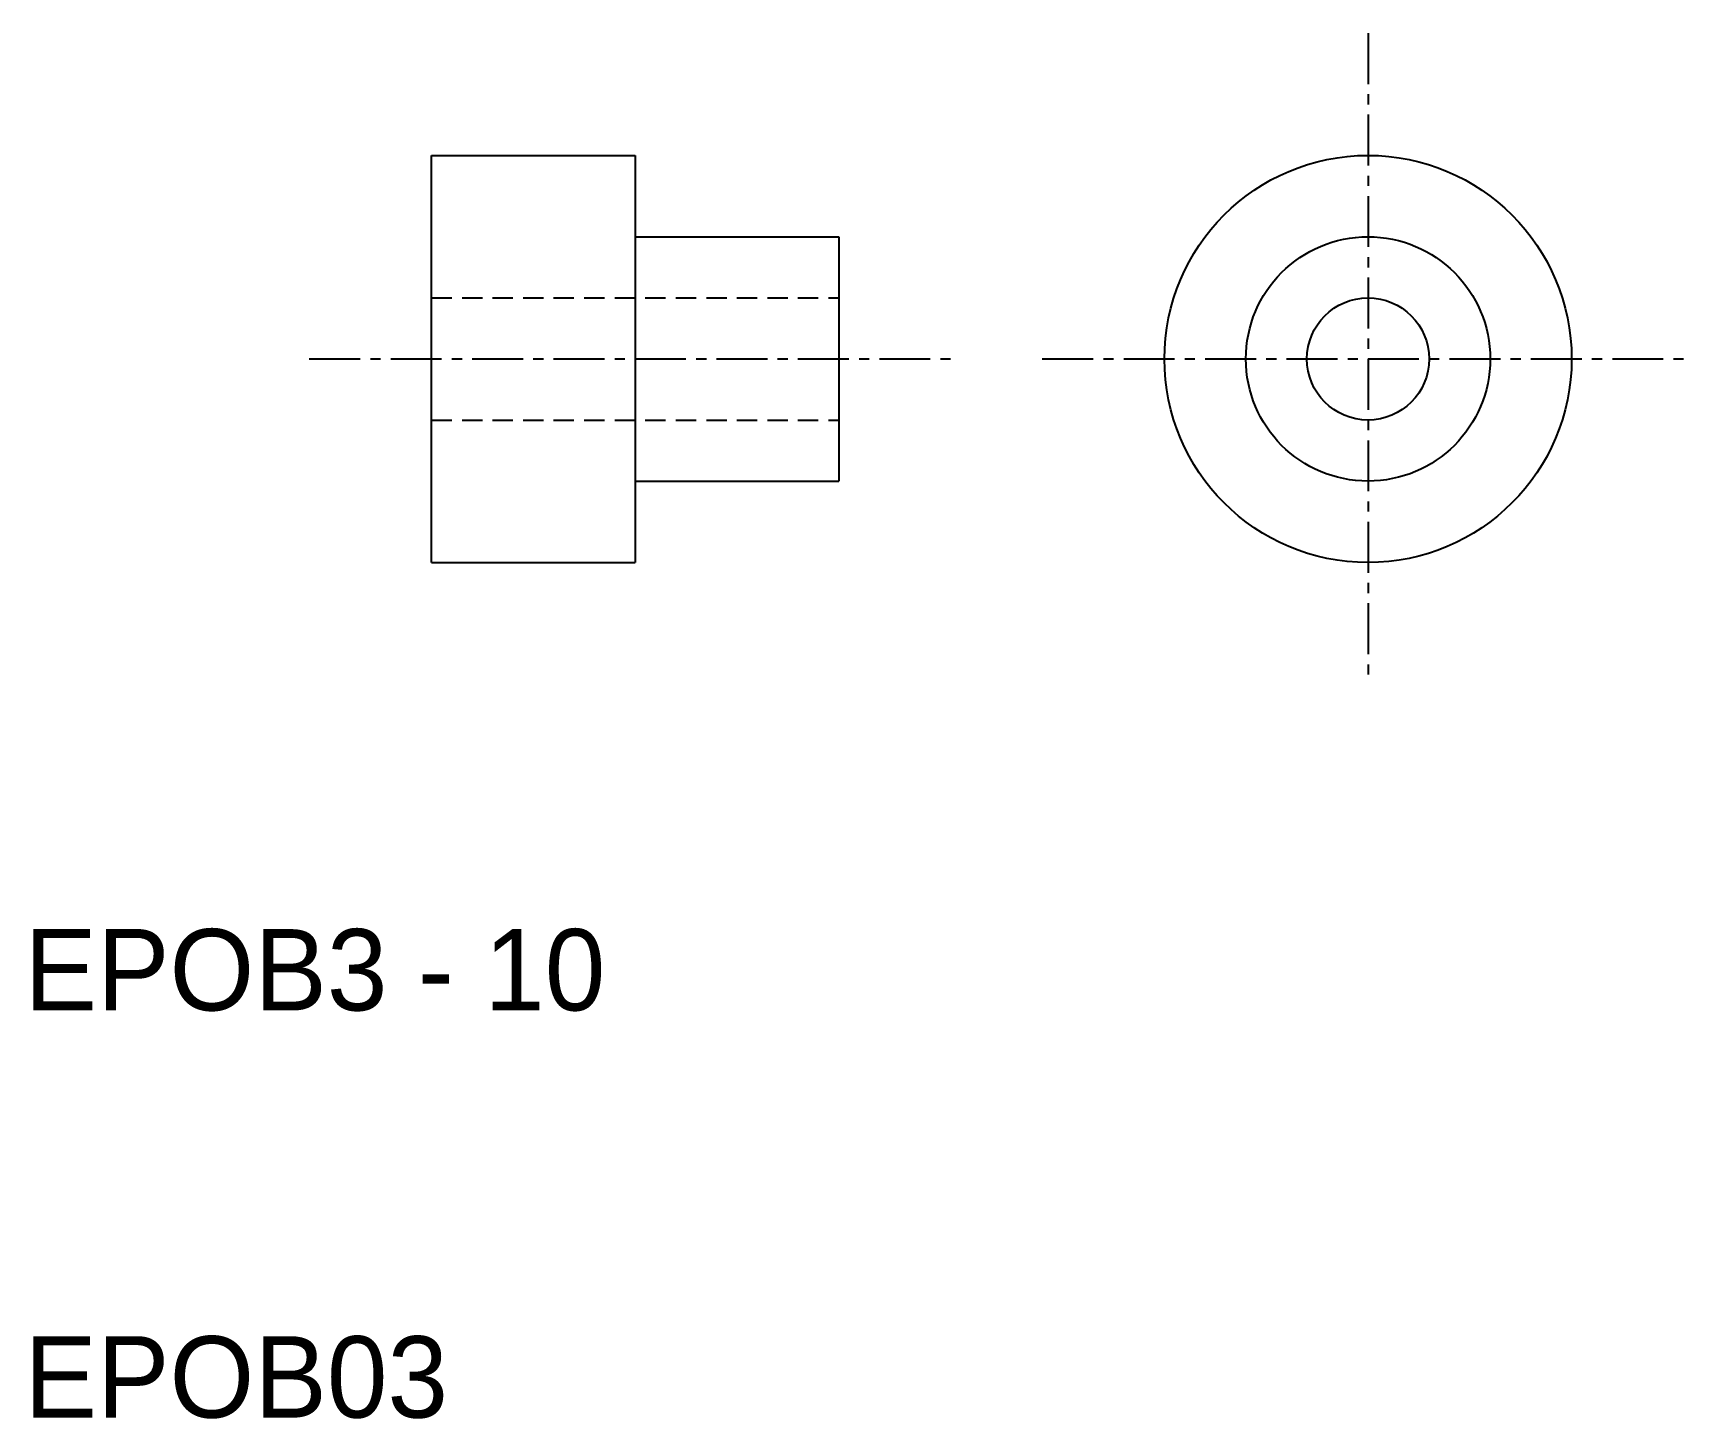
# Model space of a CAD drawing. Extents: x 10.2 to 51, y 10 to 44.
import ezdxf

# ---------------------------------------------------------------- set-up
doc = ezdxf.new("R2010")
doc.units = 0
doc.linetypes.add('CENTER', pattern=[2, 1.25, -0.25, 0.25, -0.25])
doc.linetypes.add('DASHED', pattern=[0.75, 0.5, -0.25])
doc.layers.get('0').update_dxf_attribs({"linetype": 'CONTINUOUS'})
doc.layers.add('CENTER', color=1, linetype='CENTER')

msp = doc.modelspace()

# ---------------------------------------------------------------- linework, layer by layer
at = {"color": 7, "linetype": 'CONTINUOUS'}
for p, q in [((20, 41), (25, 41)), ((20, 31), (20, 41)), ((25, 41), (25, 39)), ((25, 39), (30, 39)), ((25, 39), (25, 31)), ((30, 39), (30, 33)), ((25, 33), (30, 33)), ((20, 31), (25, 31))]:
    msp.add_line(p, q, dxfattribs=at)
at = {"color": 3, "linetype": 'DASHED'}
for p, q in [((20, 37.5), (30, 37.5)), ((20, 34.5), (30, 34.5))]:
    msp.add_line(p, q, dxfattribs=at)
at = {"color": 7, "linetype": 'CONTINUOUS'}
for radius in [5, 3, 1.5]:
    msp.add_circle((43, 36), radius, dxfattribs=at)
at = {"layer": 'CENTER', "color": 1, "linetype": 'CENTER'}
for p, q in [((43, 44), (43, 28)), ((17, 36), (33, 36)), ((35, 36), (51, 36))]:
    msp.add_line(p, q, dxfattribs=at)

# ---------------------------------------------------------------- texts
at = {"color": 7, "linetype": 'CONTINUOUS'}
for s, p in [('EPOB3 - 10', (10, 20)), ('EPOB03', (10, 10))]:
    msp.add_text(s, height=2, dxfattribs=at).set_placement(p)

doc.saveas('drawing.dxf')
